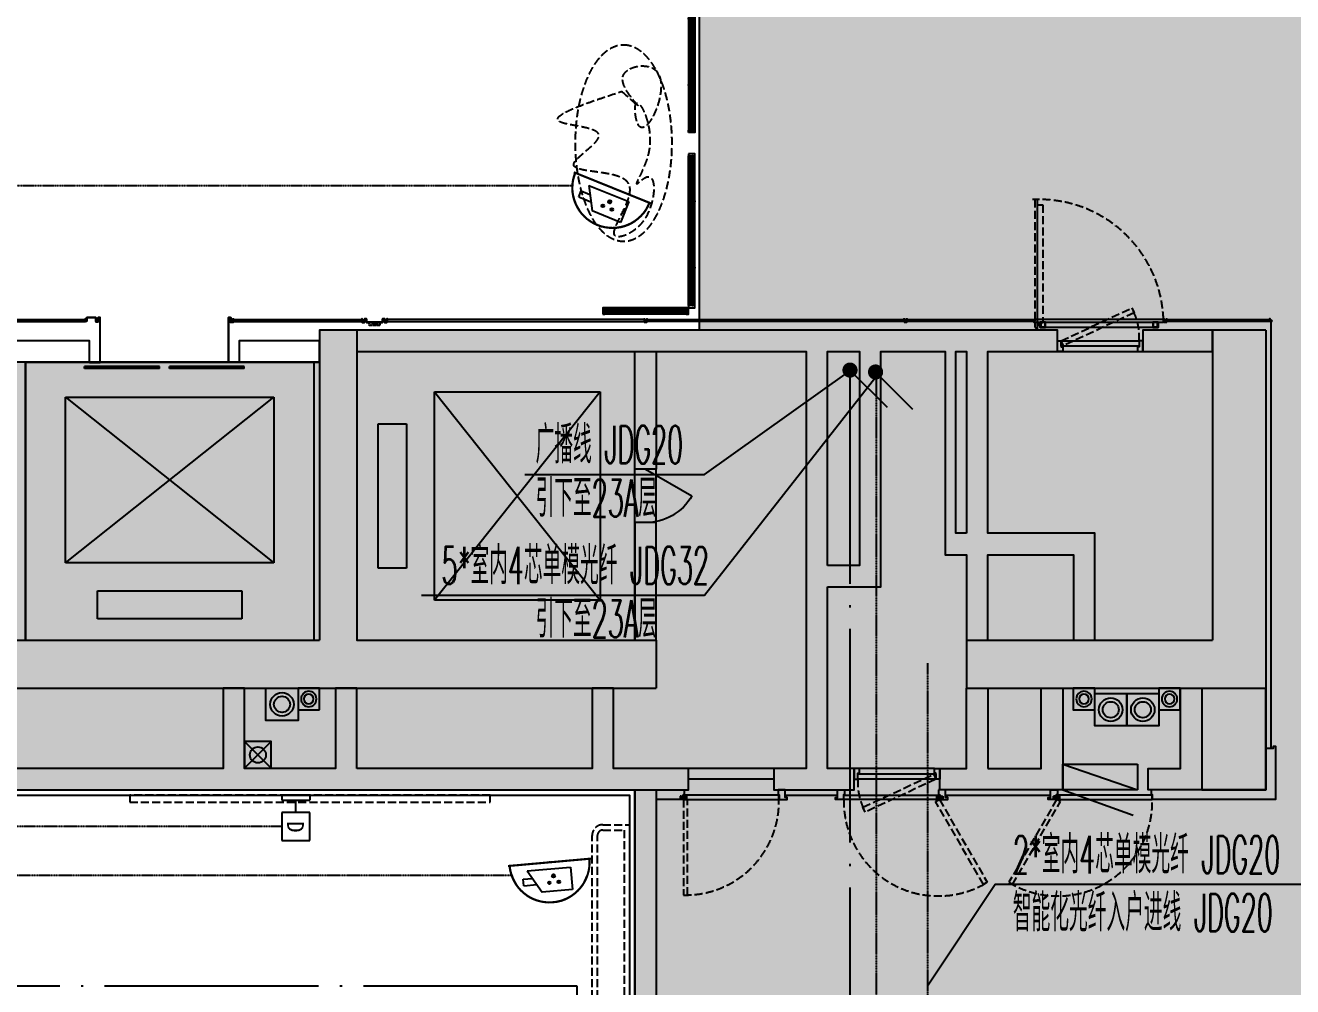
# Model space of a CAD drawing. Extents: x -284868 to 304789, y -137694 to 137894.
# Drawn here: x 272679 to 284529, y -105529 to -96536 of the extents above; entities that cross this region are included whole.
import ezdxf
from ezdxf.enums import TextEntityAlignment as Align

# ---------------------------------------------------------------- set-up
doc = ezdxf.new("R2010")
doc.units = 0
doc.set_wipeout_variables(frame=1)
for name, pattern in [('BORDER2', [0.875, 0.25, -0.125, 0.25, -0.125, 0, -0.125]), ('DASH', [0.35, 0.25, -0.1]), ('DOTE', [2.42, 2, -0.2, 0.02, -0.2])]:
    doc.linetypes.add(name, pattern=pattern)
doc.layers.get('0').update_dxf_attribs({"linetype": 'CONTINUOUS'})
for name, color, linetype in [('0-墙', 4, 'CONTINUOUS'), ('0-建筑柱体', 251, 'CONTINUOUS'), ('0-消防栓(给排水)', 9, 'CONTINUOUS'), ('0-电梯', 3, 'CONTINUOUS'), ('0-非设计区域', 251, 'CONTINUOUS'), ('EM-SOCKET', 220, 'CONTINUOUS'), ('EM-插座', 240, 'CONTINUOUS'), ('EQUIP-安防', 3, 'CONTINUOUS'), ('LWIRE', 4, 'CONTINUOUS'), ('P-完成面', 42, 'CONTINUOUS'), ('P-平面家具', 3, 'CONTINUOUS'), ('P-门扇', 6, 'CONTINUOUS'), ('TEXT_照明_回路标注', 41, 'CONTINUOUS'), ('WIRE-广播线', 220, 'DOTE'), ('WIRE-网络', 130, 'BORDER2')]:
    doc.layers.add(name, color=color, linetype=linetype)
doc.styles.add('20091229Typical Floor GP$0$宋体', font='', dxfattribs={"height": 2.5})
doc.styles.add('_TEL_DIM', font='SIMPLEX', dxfattribs={"width": 0.8, "height": 3.5, "bigfont": 'HZTXT'})
doc.styles.add('HZ_e', font='simplex.shx', dxfattribs={"width": 0.8, "bigfont": 'hztxt.shx'})
doc.styles.get("Standard").update_dxf_attribs({"font": 'GBENOR', "bigfont": 'GBCBIG'})
doc.styles.get('20091229Typical Floor GP$0$宋体').set_extended_font_data('SimSun')
doc.linetypes.add('FENCELINE2', pattern='A,6.35,-2.54,[132,ltypeshp.shx,S=2.54,R=0,X=-2.54,Y=0],-2.54,25.4', length=36.83)

# ---------------------------------------------------------------- blocks, each defined once
blk = doc.blocks.new('213r5467')
for p, q in [((-90909, -260063), (-90909, -260326)), ((-89559, -260063), (-90909, -260063)), ((-89559, -260326), (-89559, -260063)), ((-90909, -260326), (-89559, -260326)), ((-91209, -260588), (-91209, -262138)), ((-89259, -260588), (-91209, -260588)), ((-91209, -260588), (-89259, -262138)), ((-91209, -262138), (-89259, -260588)), ((-89259, -262138), (-89259, -260588)), ((-91209, -262138), (-89259, -262138))]:
    blk.add_line(p, q)
blk.add_lwpolyline([(-88884, -262463), (-91584, -262463), (-91584, -259863), (-88884, -259863), (-88884, -262463)])
blk = doc.blocks.new('sgASGHHHH')
for points in [[(-102996, -917724), (-102996, -920624), (-102879, -920774), (-102646, -920624), (-102646, -917724)], [(-94646, -917724), (-94646, -920624), (-94146, -921074), (-94146, -917724)], [(-108646, -920624), (-109046, -921074), (-102996, -921074), (-102879, -920774), (-102996, -920624)], [(-102879, -920774), (-102996, -921074), (-99846, -921074), (-99846, -920624), (-102646, -920624)], [(-96946, -921074), (-94146, -921074), (-94646, -920624), (-96946, -920624)]]:
    blk.add_hatch(color=256).paths.add_polyline_path(points)
at = {"color": 4}
for p, q in [((-102996, -917724), (-102996, -920624)), ((-102646, -917724), (-102996, -917724)), ((-102646, -917724), (-102646, -920624)), ((-94646, -917724), (-94646, -920624)), ((-94146, -917724), (-94646, -917724)), ((-94146, -917724), (-94146, -921074)), ((-108646, -920624), (-102996, -920624)), ((-102646, -920624), (-99846, -920624)), ((-99846, -920624), (-99846, -921074)), ((-96946, -920624), (-94646, -920624)), ((-96946, -920624), (-96946, -921074)), ((-109046, -921074), (-102996, -921074)), ((-102996, -921074), (-99846, -921074)), ((-96946, -921074), (-94146, -921074))]:
    blk.add_line(p, q, dxfattribs=at)
blk = doc.blocks.new('A$C10332E08')
for p, q in [((250, 0), (0, 250)), ((250, 250), (0, 0))]:
    blk.add_line(p, q)
blk.add_lwpolyline([(0, 250), (250, 250), (250, 0), (0, 0)], close=True)
blk = doc.blocks.new('A$C2AC726D9')
blk.add_circle((16125, -36725), 75)
at = {"xscale": -1, "rotation": 90}
blk.add_blockref('A$C10332E08', (16250, -36600), dxfattribs=at)
blk = doc.blocks.new('A$C5B4E3DF6')
for p, q in [((0, 240), (-659, 477)), ((-700, 0), (-700, 240)), ((0, 0), (-700, 240)), ((-700, 240), (0, 240)), ((0, 240), (0, 0)), ((0, 0), (-700, 0))]:
    blk.add_line(p, q)
for points in [[(-700, 240), (-541, 498), (-398, 240)], [(-398, 240), (-239, 498), (-96, 240)], [(-700, 0), (-700, 240), (0, 0)]]:
    blk.add_solid(points)
blk = doc.blocks.new('A$C2E9C7AB1')
blk.add_lwpolyline([(-200, 0), (0, 0), (0, -200), (-200, -200)], close=True)
for radius in [72.3, 45.5]:
    blk.add_circle((-100, -100), radius)
blk = doc.blocks.new('A$C1A2309B7')
blk.add_lwpolyline([(-300, 0), (0, 0), (0, -300), (-300, -300)], close=True)
for radius in [110, 75]:
    blk.add_circle((-150, -150), radius)
blk = doc.blocks.new('A$C3F6147FC')
for p in [(5850, -3250), (13599, -3300), (13899, -3300)]:
    blk.add_blockref('A$C1A2309B7', p)
at = {"xscale": -1, "rotation": 270}
for p in [(6050, -3250), (13299, -3250), (14099, -3250)]:
    blk.add_blockref('A$C2E9C7AB1', p, dxfattribs=at)
at = {"rotation": 180}
blk.add_blockref('A$C5B4E3DF6', (13000, -3960), dxfattribs=at)
blk = doc.blocks.new('$DorLib2D$00000228')
at = {"color": 0}
blk.add_line((0.5, 0), (0, 0.866), dxfattribs=at)
blk.add_arc((0.5, 0), 1, 120, 180, dxfattribs=at)
blk = doc.blocks.new('$DORLIB2D$00000127')
at = {"color": 0}
for points in [[(-0.5333, 0.7949), (-0.5333, 0.6904)], [(-0.0333, 0.7949), (-0.5333, 0.7949)], [(-0.0333, 0.7949), (-0.0333, 0.6904)], [(0.5333, 0.7949), (0.0333, 0.7949)], [(0.0333, 0.7949), (0.0333, 0.6904)], [(0.5333, 0.7949), (0.5333, 0.6904)], [(-0.0333, 0.6904), (-0.5333, 0.6904)], [(0.5333, 0.6904), (0.0333, 0.6904)], [(0.5, 0.5), (-0.5, 0.5)]]:
    blk.add_lwpolyline(points, dxfattribs=at)
blk = doc.blocks.new('A$C611527F21')
h = blk.add_hatch(color=7)
h.dxf.hatch_style = 1
h.set_gradient(color1=(255, 255, 255), color2=(255, 255, 0), tint=1, name='CYLINDER')
h.paths.add_polyline_path([(1340, -405), (1340, -380), (1320, -380), (1320, -406), (1325, -410), (1335, -410)])
for points in [[(60, -375), (60, -405), (55, -405), (55, -400), (56, -400), (56, -404), (58, -404), (58, -373), (81, -373), (81, -419), (99, -419), (99, 0), (0, 0), (0, 1), (100, 1), (100, -420), (80, -420), (80, -375), (60, -375)], [(1438, -400), (1438, -404), (1436, -404), (1436, -384), (1424, -384), (1424, -419), (1342, -419), (1342, -378), (1319, -378), (1319, -419), (1302, -419), (1302, 0), (1400, 0), (1400, 1), (1300, 1), (1300, -420), (1320, -420), (1320, -380), (1340, -380), (1340, -420), (1425, -420), (1425, -385), (1435, -385), (1435, -405), (1440, -405), (1440, -400), (1438, -400)]]:
    blk.add_lwpolyline(points)
blk.add_lwpolyline([(1340, -405), (1340, -380), (1320, -380), (1320, -406), (1325, -410), (1335, -410)], close=True)
blk = doc.blocks.new('A$C6C5C068E')
h = blk.add_hatch()
h.set_pattern_fill('ANSI32', color=256, scale=0.2, style=0)
h.set_pattern_definition([(45, (506565838.6591, 131390591.2148), (-1.3470384181604, 1.3470384181604), []), (45, (506565839.5572, 131390591.2148), (-1.3470384181604, 1.3470384181604), [])])
h.paths.add_polyline_path([(11, 11), (-4, 11), (-4, 14), (0, 14), (0, 15), (-5, 15), (-5, 10), (10, 10), (10, -5), (15, -5), (15, 0), (14, 0), (14, -4), (11, -4)])
blk.add_lwpolyline([(11, 11), (-4, 11), (-4, 14), (0, 14), (0, 15), (-5, 15), (-5, 10), (10, 10), (10, -5), (15, -5), (15, 0), (14, 0), (14, -4), (11, -4)], close=True)
blk = doc.blocks.new('A$C7A304ED9')
at = {"linetype": 'DASH', "ltscale": 0.1}
for p, q in [((-50, 28), (50, -2)), ((50, 28), (-50, -2))]:
    blk.add_line(p, q, dxfattribs=at)
blk.add_lwpolyline([(120, -26), (120, -32), (115, -32), (115, -2), (95, -2), (95, -32), (75, -32), (75, -2), (-75, -2), (-75, -32), (-95, -32), (-95, -2), (-115, -2), (-115, -32), (-120, -32), (-120, -26), (-119, -26), (-119, -30), (-117, -30), (-117, 0), (-93, 0), (-93, -30), (-76, -30), (-76, 0), (76, 0), (76, -30), (93, -30), (93, 0), (116, 0), (116, -30), (118, -30), (118, -26), (120, -26)])
for points in [[(-50, -2), (50, -2), (50, 28), (-50, 28)], [(-60, -6), (60, -6), (60, -2), (-60, -2)]]:
    blk.add_lwpolyline(points, close=True, dxfattribs=at)
blk = doc.blocks.new('A$C4A657766')
h = blk.add_hatch()
h.set_pattern_fill('ANSI32', color=256, scale=0.2, style=0)
h.set_pattern_definition([(45, (-14.9999, -5), (-1.34704, 1.34704), []), (45, (-14.1019, -5), (-1.34704, 1.34704), [])])
h.paths.add_polyline_path([(-11, 26), (-11, -4), (-13, -4), (-13, 0), (-15, 0), (-15, -5), (-10, -5), (-10, 25), (10, 25), (10, -5), (15, -5), (15, 0), (13, 0), (13, -4), (11, -4), (11, 26)])
blk.add_lwpolyline([(-11, 26), (-11, -4), (-13, -4), (-13, 0), (-15, 0), (-15, -5), (-10, -5), (-10, 25), (10, 25), (10, -5), (15, -5), (15, 0), (13, 0), (13, -4), (11, -4), (11, 26), (-11, 26)])
blk = doc.blocks.new('A$C67A6433D')
at = {"linetype": 'DASH', "ltscale": 0.03}
blk.add_wipeout([(31, 0), (-28, 0), (-28, 26), (31, 26)], dxfattribs=at)
for p, q in [((-26, 20), (-23, 19)), ((-25, 13), (-19, 4)), ((-21, 19), (-9, 16)), ((-20, 2), (-20, 0)), ((-19, 13), (-12, 3)), ((-18, 11), (-7, 9)), ((-16, 8), (-6, 8)), ((-16, 3), (0, 3)), ((-13, 24), (-13, 26)), ((-12, 23), (-12, 25)), ((-12, 25), (0, 25)), ((-9, 16), (-9, 21)), ((-9, 12), (-9, 21)), ((-1, 4), (-8, 10)), ((-2, 19), (-4, 14)), ((0, 9), (-3, 12)), ((30, 26), (3, 26)), ((15, 25), (3, 25)), ((3, 9), (6, 12)), ((19, 3), (3, 3)), ((4, 4), (11, 10)), ((5, 19), (7, 14)), ((19, 8), (9, 8)), ((12, 12), (12, 21)), ((23, 19), (12, 16)), ((21, 11), (12, 10)), ((22, 13), (14, 3)), ((15, 23), (15, 25)), ((16, 24), (16, 26)), ((28, 13), (21, 4)), ((23, 2), (23, 0)), ((28, 20), (25, 19))]:
    blk.add_line(p, q, dxfattribs=at)
for points in [[(0, 10), (0, 26), (-28, 26), (-28, 0), (0, 0), (0, 3)], [(3, 10), (3, 26), (31, 26), (31, 0), (3, 0), (3, 3)]]:
    blk.add_lwpolyline(points, dxfattribs=at)
for points in [[(-13, 24), (-13, 24), (-26, 24, 0.414214), (-27, 23), (-27, 2, 0.414214), (-26, 2), (-20, 2)], [(-12, 23), (-25, 23, 0.414214), (-26, 23), (-26, 17)], [(-26, 14), (-26, 5, 0.414214), (-25, 4), (-19, 4)], [(15, 23), (28, 23, -0.414214), (28, 23), (28, 17)], [(16, 24), (16, 24), (28, 24, -0.414214), (29, 23), (29, 2, -0.414214), (28, 2), (23, 2)], [(28, 14), (28, 5, -0.414214), (28, 4), (21, 4)]]:
    blk.add_lwpolyline(points, format="xyb", dxfattribs=at)
for centre in [(-22, 15), (-5, 21), (2, 6), (8, 21), (25, 15)]:
    blk.add_circle(centre, 1.99, dxfattribs=at)
for centre, radius, start, end in [((-22, 15), 3.58, 338.8563, 221.961), ((-18, 14), 1.59, 158.8563, 216.0245), ((-16, 6), 3.58, 211.8213, 270), ((-5, 21), 3.58, 334.8452, 179.1262), ((-7, 12), 1.99, 178.2525, 238.2672), ((-2, 13), 1.99, 160.8929, 232.1139), ((2, 6), 3.58, 213.0316, 326.9684), ((2, 6), 3.58, 72.8656, 107.1344), ((8, 21), 3.58, 0.8738, 205.1548), ((5, 13), 1.99, 307.8861, 19.1071), ((10, 12), 1.99, 301.7328, 1.7475), ((12, 11), 1.59, 222.3386, 280.5758), ((19, 6), 3.58, 270, 328.1787), ((25, 15), 3.58, 318.039, 201.1437), ((20, 14), 1.59, 323.9755, 21.1437)]:
    blk.add_arc(centre, radius, start, end, dxfattribs=at)
blk = doc.blocks.new('A$C250F1CE2')
at = {"color": 251, "linetype": 'DASH', "ltscale": 300}
blk.add_lwpolyline([(35, 100), (697, 409), (718, 363), (56, 55)], close=True, dxfattribs=at)
for points in [[(0, 100), (35, 100), (35, 45), (50, 45), (50, 0), (0, 0), (0, 100)], [(800, 100), (765, 100), (765, 45), (750, 45), (750, 0), (800, 0), (800, 100)]]:
    blk.add_lwpolyline(points)
blk.add_lwpolyline([(35, 100), (765, 100), (765, 50), (35, 50)], close=True)
blk.add_arc((223, 139), 543, 355.8662, 27.0076, dxfattribs=at)
blk = doc.blocks.new('A$C8b6fb238')
at = {"layer": 'P-平面家具', "ltscale": 300}
for points in [[(0, 1440), (0, 1420), (60, 1420), (60, 1440)], [(0, 1060), (0, 1070), (20, 1070), (20, 1060)], [(60, 1060), (60, 1070), (40, 1070), (40, 1060)], [(0, 1000), (0, 990), (20, 990), (20, 1000)], [(60, 1000), (60, 990), (40, 990), (40, 1000)], [(0, 440), (0, 450), (20, 450), (20, 440)], [(0, 380), (0, 370), (20, 370), (20, 380)], [(60, 440), (60, 450), (40, 450), (40, 440)], [(60, 380), (60, 370), (40, 370), (40, 380)], [(-800, -60), (-780, -60), (-780, 0), (-800, 0)], [(-20, -60), (0, -60), (0, 0), (-20, 0)], [(0, 20), (0, 0), (60, 0), (60, 20)]]:
    blk.add_lwpolyline(points, close=True, dxfattribs=at)
at = {"layer": 'P-平面家具', "color": 8, "ltscale": 300}
for points in [[(0, 20), (0, 1420)], [(60, 20), (60, 1420)], [(-20, 0), (-780, 0)], [(-20, -60), (-780, -60)]]:
    blk.add_lwpolyline(points, dxfattribs=at)
at = {"layer": 'P-平面家具', "color": 6, "linetype": 'FENCELINE2', "ltscale": 3}
for points in [[(10, 20), (10, 1420)], [(-780, -10), (-20, -10)]]:
    blk.add_lwpolyline(points, dxfattribs=at)
at = {"layer": 'P-平面家具', "color": 5, "ltscale": 300}
for points in [[(25, 1420), (25, 20), (21, 20), (20, 21), (20, 1419), (21, 1420)], [(35, 1420), (35, 20), (39, 20), (40, 21), (40, 1419), (39, 1420)], [(-780, -25), (-20, -25), (-20, -21), (-21, -20), (-779, -20), (-780, -21)], [(-780, -35), (-20, -35), (-20, -39), (-21, -40), (-779, -40), (-780, -39)]]:
    blk.add_lwpolyline(points, close=True, dxfattribs=at)
blk = doc.blocks.new('FDHFGJ')
at = {"ltscale": 0.1}
for p, q in [((-1.071, 0.866), (-2.803, 0.866)), ((-2.803, 0.866), (-2.803, -0.866)), ((-1.071, 0), (-1.071, 0.866)), ((-0.315, 0.866), (-0.315, 0)), ((0, 0.866), (-0.315, 0.866)), ((0, -0.866), (0, 0.866)), ((-1.071, -0.866), (-1.071, 0)), ((-1.071, 0), (-0.315, 0)), ((-0.315, 0), (-0.315, -0.866)), ((-2.803, -0.866), (-1.071, -0.866)), ((0, -0.866), (-0.315, -0.866))]:
    blk.add_line(p, q, dxfattribs=at)
at = {"ltscale": 0.1, "style": '20091229Typical Floor GP$0$宋体', "text_generation_flag": 4}
blk.add_attdef('TV', text='', height=1.04, rotation=180, dxfattribs=at).set_placement((-1.952, 0.032), align=Align.MIDDLE)
blk = doc.blocks.new('$equip$00002353')
for p, q in [((0.75, 0), (-0.75, 0)), ((-0.427, -0.123), (0.383, -0.123)), ((-0.427, -0.123), (-0.187, -0.543)), ((0.383, -0.123), (0.383, -0.543)), ((-0.517, -0.393), (-0.517, -0.273)), ((-0.517, -0.273), (-0.341, -0.273)), ((-0.517, -0.393), (-0.273, -0.393)), ((0.383, -0.543), (-0.187, -0.543))]:
    blk.add_line(p, q)
at = {"const_width": 0.04}
for points in [[(-0.75, 0), (-0.779, 0)], [(0.75, 0), (0.779, 0)]]:
    blk.add_lwpolyline(points, dxfattribs=at)
blk.add_lwpolyline([(0.75, 0, -1), (-0.75, 0), (0.75, 0), (0.75, 0, -1), (-0.75, 0, -1.517539)], format="xyb", dxfattribs=at)
for centre, radius in [((0.052, -0.26), 0.03), ((-0.038, -0.38), 0.024), ((0.142, -0.38), 0.024)]:
    blk.add_circle(centre, radius)
blk.add_arc((0, 0), 0.75, 180, 0)
for p in [(-0.75, 0), (0, 0), (0.75, 0), (0, -0.75)]:
    blk.add_point(p)
for points in [[(0.037, -0.234), (0.067, -0.234), (0.026, -0.245), (0.078, -0.245)], [(0.052, -0.23), (0.052, -0.23), (0.037, -0.234), (0.067, -0.234)], [(-0.059, -0.368), (-0.017, -0.368), (-0.062, -0.38), (-0.014, -0.38)], [(-0.059, -0.392), (-0.017, -0.392), (-0.062, -0.38), (-0.014, -0.38)], [(-0.05, -0.359), (-0.026, -0.359), (-0.059, -0.368), (-0.017, -0.368)], [(-0.05, -0.401), (-0.026, -0.401), (-0.059, -0.392), (-0.017, -0.392)], [(-0.038, -0.356), (-0.038, -0.356), (-0.05, -0.359), (-0.026, -0.359)], [(-0.038, -0.404), (-0.038, -0.404), (-0.05, -0.401), (-0.026, -0.401)], [(0.026, -0.245), (0.078, -0.245), (0.022, -0.26), (0.082, -0.26)], [(0.026, -0.275), (0.078, -0.275), (0.022, -0.26), (0.082, -0.26)], [(0.037, -0.286), (0.067, -0.286), (0.026, -0.275), (0.078, -0.275)], [(0.052, -0.29), (0.052, -0.29), (0.037, -0.286), (0.067, -0.286)], [(0.121, -0.368), (0.163, -0.368), (0.118, -0.38), (0.166, -0.38)], [(0.121, -0.392), (0.163, -0.392), (0.118, -0.38), (0.166, -0.38)], [(0.13, -0.359), (0.154, -0.359), (0.121, -0.368), (0.163, -0.368)], [(0.13, -0.401), (0.154, -0.401), (0.121, -0.392), (0.163, -0.392)], [(0.142, -0.356), (0.142, -0.356), (0.13, -0.359), (0.154, -0.359)], [(0.142, -0.404), (0.142, -0.404), (0.13, -0.401), (0.154, -0.401)]]:
    blk.add_solid(points)
at = {"color": 7, "style": '_TEL_DIM', "flags": 1}
blk.add_attdef('A', text='', height=0.00002, dxfattribs=at).set_placement((0, 0), align=Align.MIDDLE_CENTER)
blk = doc.blocks.new('$TelecSys$00000080')
for p, q in [((-0.7, -0.7), (0, 0)), ((0.104, 0.104), (0.104, 0.104)), ((-0.104, -0.104), (-0.104, -0.104))]:
    blk.add_line(p, q)
at = {"const_width": 0.142}
blk.add_lwpolyline([(0.071, 0, 1), (-0.071, 0, 1)], format="xyb", close=True, dxfattribs=at)
blk.add_solid([(-0.63, -0.77), (-0.77, -0.63), (-1.15, -1.15)])
at = {"width": 0.8, "flags": 9}
blk.add_attdef('A', (0, 0), '', height=0.00002, rotation=180, dxfattribs=at)

msp = doc.modelspace()

# ---------------------------------------------------------------- linework, layer by layer
at = {"layer": '0-墙'}
for points in [[(280179, -101788), (280679, -101788), (280679, -99588), (281279, -99588), (281279, -101488), (281479, -101488), (281479, -102288), (281679, -102288), (281679, -101488), (282479, -101488), (282479, -102288), (282679, -102288), (282679, -101288), (281679, -101288), (281679, -99588), (282329, -99588), (282329, -99388), (275779, -99388), (275779, -99588), (279979, -99588), (279979, -103488), (279679, -103488), (279679, -103688), (280429, -103688), (280429, -103488), (280179, -103488), (280179, -101788)], [(272679, -99688), (273279, -99688), (273279, -99488), (271879, -99488), (271879, -99688), (272479, -99688), (272479, -102288), (272679, -102288), (272679, -99688)], [(280179, -101588), (280179, -99588), (280479, -99588), (280479, -101588), (280179, -101588)], [(269379, -103688), (278879, -103688), (278879, -103488), (278179, -103488), (278179, -102738), (277979, -102738), (277979, -103488), (275779, -103488)], [(275779, -103488), (275779, -102738), (275579, -102738), (275579, -103488), (274729, -103488), (274729, -102738), (274529, -102738), (274529, -103488), (272579, -103488)]]:
    msp.add_lwpolyline(points, dxfattribs=at)
for points in [[(283129, -99588), (283779, -99588), (283779, -99388), (283129, -99388)], [(275429, -99488), (274679, -99488), (274679, -99688), (275429, -99688)], [(278379, -100688), (278379, -99588), (278579, -99588), (278579, -100688)], [(281479, -101288), (281379, -101288), (281379, -99588), (281479, -99588)], [(278379, -101188), (278379, -102288), (278579, -102288), (278579, -101188)], [(281679, -103488), (282179, -103488), (282179, -102738), (282379, -102738), (282379, -103688), (281229, -103688), (281229, -103488), (281479, -103488), (281479, -102738), (281679, -102738)], [(283679, -102738), (283679, -103688), (283179, -103688), (283179, -103488), (283479, -103488), (283479, -102738)]]:
    msp.add_lwpolyline(points, close=True, dxfattribs=at)
at = {"layer": '0-墙', "ltscale": 3}
msp.add_lwpolyline([(278379, -106368), (278379, -103688), (278579, -103688), (278579, -106168), (281879, -106168), (281879, -106368), (278379, -106368)], dxfattribs=at)
at = {"layer": '0-墙', "color": 251}
for points in [[(272579, -103488), (272579, -102738), (272809, -102910), (274529, -102738)], [(275779, -103488), (275779, -102738), (276009, -102910), (277979, -102738)], [(281679, -103488), (281679, -102738), (281815, -102856), (282179, -102738)]]:
    msp.add_solid(points, dxfattribs=at)
at = {"layer": 'P-完成面', "color": 251}
for p, q in [((282138, -99328), (282180, -99328)), ((282159, -99307), (282159, -99350))]:
    msp.add_line(p, q, dxfattribs=at)
at = {"layer": 'P-完成面'}
for points in [[(271821, -99288), (273243, -99288), (273243, -99294)], [(271821, -99288), (271821, -99308), (273243, -99308), (273243, -99288)], [(274621, -99288), (275828, -99288), (275828, -99294)], [(274621, -99288), (274621, -99308), (275828, -99308), (275828, -99288)], [(278468, -99288), (276061, -99288)], [(276061, -99288), (276061, -99308), (278468, -99308), (278468, -99288)], [(278491, -99288), (280898, -99288)], [(280898, -99288), (280898, -99308), (278491, -99308), (278491, -99288)], [(280921, -99288), (282124, -99288), (282108, -99308)], [(282108, -99308), (280921, -99308), (280921, -99288)], [(282127, -99288), (282108, -99312), (283321, -99312), (283321, -99288), (282127, -99288)], [(283351, -99288), (284318, -99288)], [(284318, -99288), (284318, -99308), (283351, -99308), (283351, -99288)], [(284329, -103298), (284329, -99300)], [(283679, -103688), (284279, -103688), (284279, -102738)], [(284279, -102738), (284279, -103689), (283679, -103689)], [(284279, -103298), (284349, -103298), (284349, -103278), (284369, -103278), (284369, -103778), (283219, -103778), (283219, -103735), (283209, -103735), (283209, -103688)], [(278839, -103688), (278839, -103735), (278829, -103735), (278829, -103778), (278579, -103778)], [(279719, -103688), (279719, -103735), (279729, -103735), (279729, -103778), (279804, -103778), (279804, -103758), (279784, -103758), (279784, -103688), (279719, -103688)], [(279784, -103738), (280274, -103738)], [(280339, -103688), (280339, -103735), (280329, -103735), (280329, -103778), (280254, -103778), (280254, -103758), (280274, -103758), (280274, -103688), (280339, -103688)]]:
    msp.add_lwpolyline(points, dxfattribs=at)
at = {"layer": 'P-完成面', "color": 251}
for points in [[(282169, -99312), (283271, -99312), (283271, -99362), (282169, -99362)], [(282169, -99362), (282219, -99362), (282219, -99312), (282169, -99312)], [(282174, -99357), (282214, -99357), (282214, -99317), (282174, -99317)], [(283221, -99362), (283271, -99362), (283271, -99312), (283221, -99312)], [(283226, -99357), (283266, -99357), (283266, -99317), (283226, -99317)]]:
    msp.add_lwpolyline(points, close=True, dxfattribs=at)
at = {"layer": 'P-完成面'}
msp.add_lwpolyline([(266764, -103723), (266749, -103723), (266749, -103738), (278329, -103738), (278329, -106118), (277429, -106118), (277429, -107568), (270130, -107568), (270130, -106119), (264630, -106119), (264630, -106469, -0.414239), (264530, -106569), (264150, -106569)], format="xyb", dxfattribs=at)
for points in [[(278832, -103738), (278832, -103778), (279726, -103778), (279726, -103738)], [(281226, -103738), (281226, -103778), (280332, -103778), (280332, -103738)], [(282322, -103738), (282322, -103778), (283216, -103778), (283216, -103738)]]:
    msp.add_lwpolyline(points, close=True, dxfattribs=at)
at = {"layer": 'P-完成面', "color": 251}
msp.add_circle((282159, -99328), 10, dxfattribs=at)
at = {"layer": 'P-平面家具', "linetype": 'DASH', "ltscale": 300}
msp.add_lwpolyline([(277026, -103738), (273655, -103738), (273655, -103804), (277026, -103804)], close=True, dxfattribs=at)
msp.add_lwpolyline([(278079, -104014), (278329, -104014), (278329, -105843), (278079, -105843, -0.414214), (277979, -105743), (277979, -104114, -0.414214)], format="xyb", close=True, dxfattribs=at)
at = {"layer": 'P-平面家具', "color": 251, "linetype": 'DASH', "ltscale": 300}
msp.add_lwpolyline([(278079, -104064), (278279, -104064), (278279, -105793), (278079, -105793, -0.414214), (278029, -105743), (278029, -104114, -0.414214)], format="xyb", close=True, dxfattribs=at)
at = {"layer": 'P-平面家具', "linetype": 'DASH', "ltscale": 300}
msp.add_ellipse((278273, -97638), major_axis=(0, 921), ratio=0.488779, dxfattribs=at)
at = {"layer": 'P-平面家具', "color": 251, "linetype": 'DASH', "ltscale": 300}
msp.add_open_spline([(278256, -97153), (277900, -97271), (277335, -97457), (278284, -97501), (277480, -97965), (278669, -97827), (277982, -98624), (278569, -98417), (278592, -97842), (278312, -98104), (278661, -97651), (278342, -97071), (278426, -97761), (278845, -96807), (278081, -96959), (278522, -97396), (278333, -97223), (278256, -97153)], degree=3, knots=[0, 0, 0, 0, 635.52138, 1007.151782, 1362.327801, 1908.770859, 2409.817054, 2714.48415, 3117.383101, 3203.626509, 3536.991495, 3967.911005, 4167.984854, 4712.669449, 5028.315326, 5331.075201, 5537.258796, 5537.258796, 5537.258796, 5537.258796], dxfattribs=at)
at = {"layer": 'P-门扇'}
for p, q in [((282329, -99588), (283129, -99588)), ((278379, -101188), (278379, -100688)), ((278579, -101188), (278579, -100688))]:
    msp.add_line(p, q, dxfattribs=at)
at = {"layer": 'P-门扇', "color": 251, "linetype": 'DASH', "ltscale": 300}
msp.add_lwpolyline([(282119, -99360), (282143, -99380), (282143, -98166), (282119, -98166), (282119, -99360)], dxfattribs=at)
msp.add_lwpolyline([(282143, -99318), (282143, -98216), (282193, -98216), (282193, -99318)], close=True, dxfattribs=at)
at = {"layer": 'P-门扇'}
for points in [[(279679, -103488), (278879, -103488)], [(281179, -103488), (280479, -103488)], [(279679, -103588), (278879, -103588)]]:
    msp.add_lwpolyline(points, dxfattribs=at)
at = {"layer": 'P-门扇', "color": 251, "linetype": 'DASH', "ltscale": 300}
msp.add_arc((282159, -99328), 1163, 1.9715, 93.1291, dxfattribs=at)
at = {"layer": 'TEXT_照明_回路标注'}
for points in [[(276383, -101868), (279028, -101868), (280665, -99779)], [(277351, -100738), (279028, -100738), (280364, -99786)], [(284977, -104573), (281746, -104573), (281114, -105523)]]:
    msp.add_lwpolyline(points, dxfattribs=at)
at = {"layer": 'WIRE-广播线', "ltscale": 1000}
for points in [[(280390, -99761), (280390, -107081), (279660, -108483)], [(279190, -108766), (277840, -108766), (277840, -105525), (271295, -105525), (270867, -105327)]]:
    msp.add_lwpolyline(points, dxfattribs=at)
at = {"layer": 'WIRE-网络'}
for points in [[(277793, -98038), (266842, -98038)], [(280635, -99796), (280635, -107077), (280090, -108483)], [(281114, -102503), (281114, -107048), (280390, -108483)], [(275078, -104031), (268965, -104031)], [(277225, -104490), (268965, -104490)]]:
    msp.add_lwpolyline(points, dxfattribs=at)

# ---------------------------------------------------------------- block references
at = {"layer": '0-建筑柱体'}
msp.add_blockref('sgASGHHHH', (378425, 818336), dxfattribs=at)
at = {"layer": '0-消防栓(给排水)', "color": 0}
for name, p in [('A$C2AC726D9', (258729, -66636)), ('A$C3F6147FC', (269379, -99488))]:
    msp.add_blockref(name, p, dxfattribs=at)
at = {"layer": '0-电梯', "xscale": -1}
for p, rotation in [((15916, -191173), 90), ((364263, -362152), 180)]:
    msp.add_blockref('213r5467', p, dxfattribs=dict(at, rotation=rotation))
at = {"layer": 'EM-插座', "ltscale": 5}
ref = msp.add_blockref('FDHFGJ', (275209, -103738), dxfattribs=dict(at, xscale=151.2003926617508, yscale=151.2003926617508, zscale=151.2003926617508, rotation=90.00000000000003))
ref.add_attrib('TV', 'D', dxfattribs={"layer": 'EM-SOCKET', "ltscale": 0.1, "height": 157, "rotation": 90, "style": '20091229Typical Floor GP$0$宋体', "text_generation_flag": 6}).set_placement((275205, -104034), align=Align.MIDDLE)
at = {"layer": 'EQUIP-安防'}
for p, xscale, yscale, zscale, rotation in [((278168, -98056), 499.9999999999999, 499.9999999999999, 499.9999999999999, 337.982218508191), ((277580, -104366), 499.9999999999998, 499.9999999999998, 499.9999999999998, 5.10938088256927)]:
    msp.add_blockref('$equip$00002353', p, dxfattribs=dict(at, xscale=xscale, yscale=yscale, zscale=zscale, rotation=rotation))
at = {"layer": 'LWIRE', "xscale": 500, "yscale": 500, "zscale": 500, "rotation": 90}
for p in [(280390, -99761), (280629, -99779)]:
    msp.add_blockref('$TelecSys$00000080', p, dxfattribs=at)
at = {"layer": 'P-完成面', "rotation": 180}
for name, p in [('A$C611527F21', (274679, -99688)), ('A$C6C5C068E', (284329, -99288))]:
    msp.add_blockref(name, p, dxfattribs=at)
at = {"layer": 'P-完成面', "xscale": -1, "rotation": 180}
for name, p in [('A$C7A304ED9', (275944, -99315)), ('A$C4A657766', (278479, -99288)), ('A$C4A657766', (280909, -99288)), ('A$C4A657766', (283339, -99288))]:
    msp.add_blockref(name, p, dxfattribs=at)
at = {"layer": 'P-平面家具', "color": 1, "ltscale": 3, "xscale": -1, "rotation": 180}
msp.add_blockref('A$C8b6fb238', (278879, -96098), dxfattribs=at)
at = {"layer": 'P-平面家具', "color": 1, "ltscale": 3}
msp.add_blockref('A$C8b6fb238', (278879, -99178), dxfattribs=at)
at = {"layer": 'P-门扇'}
msp.add_blockref('A$C250F1CE2', (282329, -99588), dxfattribs=at)
at = {"layer": 'P-门扇', "xscale": 1400, "yscale": -200, "zscale": 1400}
msp.add_blockref('$DORLIB2D$00000127', (273979, -99588), dxfattribs=at)
at = {"layer": 'P-门扇', "xscale": 500, "yscale": -500, "zscale": 200, "rotation": 89.99999999993084}
msp.add_blockref('$DorLib2D$00000228', (278479, -100938), dxfattribs=at)

# ---------------------------------------------------------------- texts
at = {"layer": 'TEXT_照明_回路标注', "style": 'HZ_e', "width": 0.5}
for s, p in [('广播线 JDG20', (277450, -100634, 0)), ('引下至23A层', (277450, -101134, 0)), ('5*室内4芯单模光纤 JDG32', (276571, -101764, 0)), ('引下至23A层', (277450, -102264, 0)), ('2*室内4芯单模光纤 JDG20', (281913, -104469, 0)), ('智能化光纤入户进线 JDG20', (281913, -105012, 0))]:
    msp.add_text(s, height=350, dxfattribs=at).set_placement(p)

# ---------------------------------------------------------------- next in the draw order: block references
at = {"layer": 'P-完成面'}
for p in [(278829, -103773), (282319, -103773)]:
    msp.add_blockref('A$C67A6433D', p, dxfattribs=at)
at = {"layer": 'P-完成面', "extrusion": (0, 0, -1), "zscale": -1}
msp.add_blockref('A$C67A6433D', (-281229, -103773), dxfattribs=at)

# ---------------------------------------------------------------- next in the draw order: hatches: boundary and pattern name
at = {"layer": '0-非设计区域', "ltscale": 3}
h = msp.add_hatch(dxfattribs=at)
h.set_pattern_fill('ANGLE', color=256, scale=100)
h.set_pattern_definition([(0, (-155771.8, 278012.8), (0, 698.5), [508, -190.5]), (90, (-155771.8, 278012.8), (-698.5, 4e-14), [508, -190.5])])
h.paths.add_polyline_path([(269879, -67386), (269879, -75488), (267579, -75488), (267579, -94382), (269379, -94382), (269379, -95588), (278979, -95588), (278979, -99388), (275429, -99388), (275429, -99688), (269379, -99688), (269379, -103688), (278379, -103688), (278379, -106368), (283679, -106368), (283679, -117136), (284529, -117136), (284529, -118589), (295530, -118589), (295529, -65088), (284529, -65088), (284529, -67386), (283029, -67386), (283029, -65088), (270529, -65088), (270529, -67386)])

# ---------------------------------------------------------------- next in the draw order: linework, layer by layer
msp.add_lwpolyline([(278979, -95588), (278979, -99388), (275429, -99388), (275429, -99688), (269379, -99688), (269379, -103688), (278379, -103688), (278379, -106368), (283679, -106368), (283679, -117136), (284529, -117136), (284529, -118589), (295530, -118589), (295529, -65088)], dxfattribs=at)
at = {"layer": 'P-完成面'}
for points in [[(281219, -103688), (281219, -103735), (281229, -103735), (281229, -103778), (281304, -103778), (281304, -103758), (281284, -103758), (281284, -103688), (281219, -103688)], [(281284, -103738), (282264, -103738)], [(282329, -103688), (282329, -103735), (282319, -103735), (282319, -103778), (282244, -103778), (282244, -103758), (282264, -103758), (282264, -103688), (282329, -103688)]]:
    msp.add_lwpolyline(points, dxfattribs=at)
at = {"layer": 'P-门扇', "color": 251, "linetype": 'DASH', "ltscale": 300}
for points in [[(278872, -103778), (278832, -103778), (278832, -104672), (278872, -104672)], [(281191, -103798), (281226, -103778), (281673, -104553), (281638, -104573)], [(282357, -103798), (282322, -103778), (281875, -104553), (281910, -104573)]]:
    msp.add_lwpolyline(points, close=True, dxfattribs=at)
for centre, radius, start, end in [((278852, -103798), 874, 268.6891, 1.3109), ((281215, -103798), 883, 178.7017, 301.2983), ((282334, -103798), 883, 238.7017, 1.2983)]:
    msp.add_arc(centre, radius, start, end, dxfattribs=at)

# ---------------------------------------------------------------- next in the draw order: block references
at = {"layer": 'P-门扇', "rotation": 180}
msp.add_blockref('A$C250F1CE2', (281229, -103488), dxfattribs=at)

doc.saveas('drawing.dxf')
